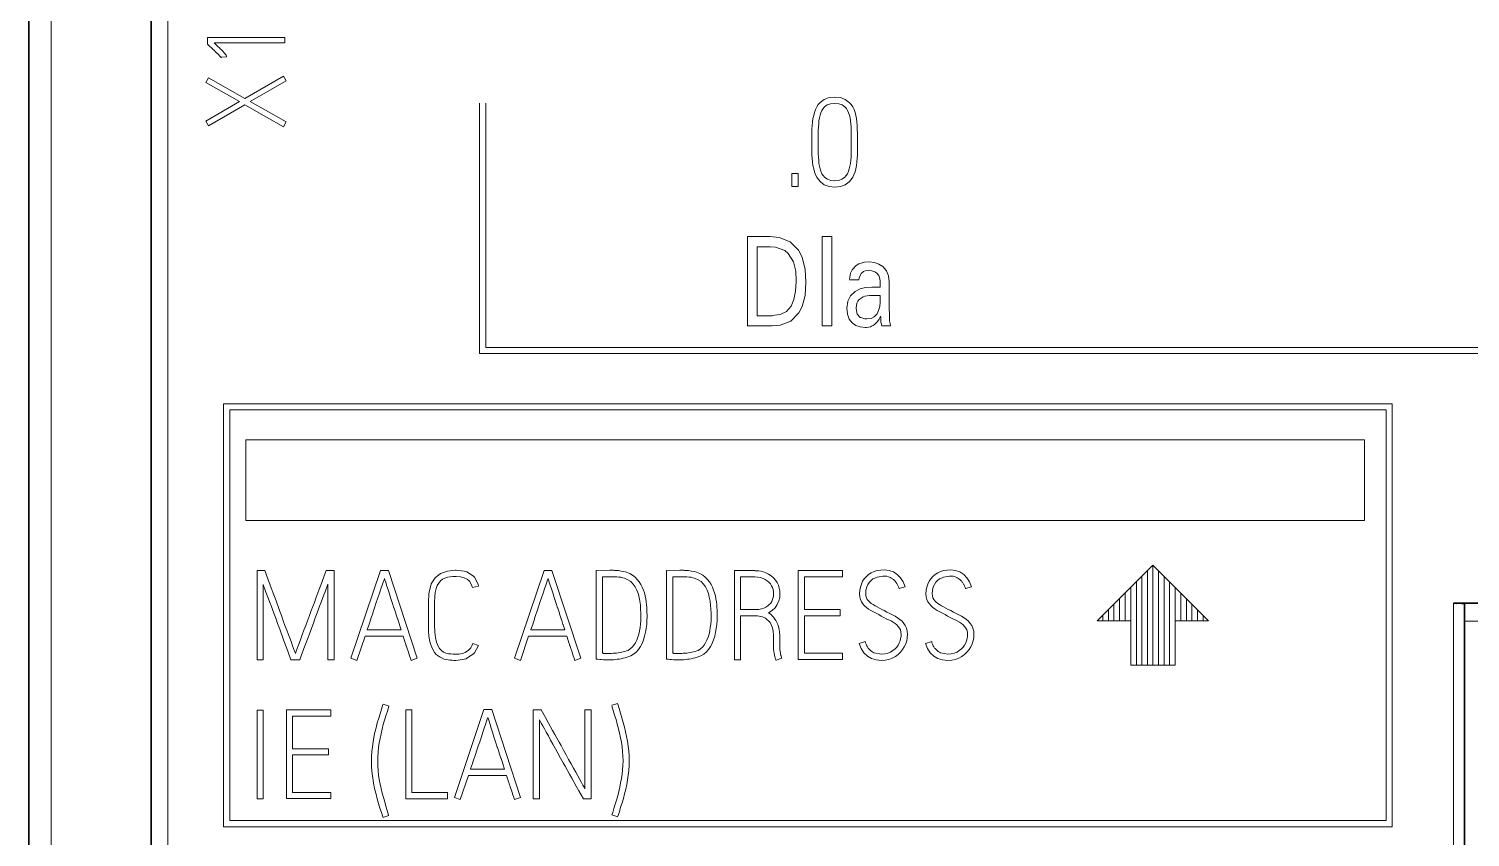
# Model space of a CAD drawing. Header units: millimetres. Extents: x -159 to 71007, y -220 to 29306.
# Drawn here: x 68774.9 to 68877.9, y 28150.3 to 28208.1 of the extents above; entities that cross this region are included whole.
import ezdxf

# ---------------------------------------------------------------- set-up
doc = ezdxf.new("R2010")
doc.units = ezdxf.units.MM
doc.layers.add('Layer 1', color=7, linetype='Continuous')

msp = doc.modelspace()

# ---------------------------------------------------------------- linework, layer by layer
at = {"layer": 'Layer 1', "color": 7, "lineweight": 35}
for points in [[(68774.86, 27868.16), (68774.86, 28258.09)], [(68783.61, 28104.93), (68783.61, 28253.69)], [(68876.71, 28167.03), (68939.18, 28167.03)], [(68876.71, 28167.03), (68876.78, 28167.03), (68876.86, 28167.03), (68876.94, 28167.02), (68877.02, 28167.03), (68877.04, 28167.03), (68877.12, 28167.03), (68877.21, 28167.03), (68877.28, 28167.03), (68877.29, 28167.02), (68877.36, 28167.02), (68877.45, 28167.02), (68877.51, 28167.02)], [(68877.51, 27956.45), (68877.51, 28167.02)]]:
    msp.add_lwpolyline(points, dxfattribs=at)
at = {"layer": 'Layer 1', "color": 7, "lineweight": 18}
for points in [[(68776.45, 28023.66), (68776.45, 28258.09)], [(68784.8, 28252.63), (68784.8, 28122.81)], [(68787.62, 28207), (68787.62, 28207.48)], [(68787.62, 28207.48), (68793.17, 28207.48)], [(68793.17, 28207.48), (68793.17, 28207.1)], [(68787.68, 28206.94), (68787.62, 28207)], [(68787.68, 28206.94), (68787.69, 28206.94), (68787.78, 28206.85), (68787.79, 28206.84), (68787.89, 28206.76), (68787.9, 28206.75), (68787.99, 28206.66), (68788, 28206.65), (68788.1, 28206.56), (68788.1, 28206.56), (68788.19, 28206.47), (68788.28, 28206.38), (68788.36, 28206.3), (68788.44, 28206.23), (68788.5, 28206.16), (68788.56, 28206.1), (68788.59, 28206.05), (68788.62, 28206.02)], [(68793.17, 28207.1), (68788.1, 28207.1)], [(68788.99, 28206.09), (68788.99, 28206.11), (68788.99, 28206.14), (68788.98, 28206.17), (68788.96, 28206.21), (68788.92, 28206.26), (68788.87, 28206.33), (68788.8, 28206.41), (68788.72, 28206.5), (68788.7, 28206.52), (68788.6, 28206.62), (68788.57, 28206.65), (68788.47, 28206.75), (68788.4, 28206.82), (68788.3, 28206.91), (68788.3, 28206.91), (68788.2, 28207), (68788.1, 28207.1)], [(68788.99, 28206.09), (68788.6, 28206.06)], [(68787.5, 28204.26), (68787.7, 28204.6)], [(68787.7, 28204.6), (68790.31, 28203.12)], [(68790.31, 28203.12), (68793.06, 28204.72)], [(68793.06, 28204.72), (68793.25, 28204.38)], [(68789.91, 28202.89), (68787.5, 28204.26)], [(68793.25, 28204.38), (68790.69, 28202.89)], [(68787.5, 28201.5), (68789.91, 28202.89)], [(68790.3, 28202.67), (68787.7, 28201.16)], [(68793.06, 28201.1), (68790.3, 28202.67)], [(68790.69, 28202.89), (68793.25, 28201.44)], [(68834.1, 28200.04), (68834.1, 28200.34), (68834.1, 28200.63), (68834.09, 28200.91), (68834.08, 28201.18), (68834.06, 28201.43), (68834.03, 28201.68), (68833.99, 28201.9), (68833.93, 28202.12), (68833.86, 28202.32), (68833.77, 28202.51), (68833.65, 28202.68), (68833.52, 28202.83), (68833.23, 28203.05), (68832.88, 28203.18), (68832.48, 28203.22), (68832.07, 28203.18), (68831.72, 28203.05), (68831.44, 28202.83), (68831.3, 28202.68), (68831.19, 28202.51), (68831.1, 28202.32), (68831.02, 28202.12), (68830.97, 28201.9), (68830.92, 28201.68), (68830.89, 28201.43), (68830.87, 28201.18), (68830.85, 28200.91), (68830.85, 28200.63), (68830.85, 28200.34), (68830.84, 28200.04)], [(68831.3, 28200.04), (68831.3, 28200.32), (68831.3, 28200.58), (68831.3, 28200.84), (68831.31, 28201.08), (68831.33, 28201.31), (68831.35, 28201.53), (68831.39, 28201.73), (68831.43, 28201.92), (68831.48, 28202.09), (68831.56, 28202.25), (68831.65, 28202.39), (68831.75, 28202.51), (68831.94, 28202.66), (68832.18, 28202.74), (68832.48, 28202.77), (68832.77, 28202.74), (68833.01, 28202.66), (68833.2, 28202.51), (68833.31, 28202.39), (68833.39, 28202.25), (68833.47, 28202.09), (68833.53, 28201.92), (68833.57, 28201.73), (68833.6, 28201.53), (68833.63, 28201.31), (68833.64, 28201.08), (68833.65, 28200.84), (68833.66, 28200.58), (68833.66, 28200.32), (68833.66, 28200.04)], [(68787.7, 28201.16), (68787.5, 28201.5)], [(68793.25, 28201.44), (68793.06, 28201.1)], [(68830.84, 28199.95), (68830.84, 28200.04)], [(68830.84, 28199.95), (68830.85, 28199.65), (68830.85, 28199.36), (68830.85, 28199.08), (68830.87, 28198.82), (68830.89, 28198.56), (68830.92, 28198.32), (68830.97, 28198.09), (68831.02, 28197.88), (68831.1, 28197.67), (68831.19, 28197.49), (68831.31, 28197.32), (68831.45, 28197.16), (68831.73, 28196.95), (68832.07, 28196.82), (68832.48, 28196.78), (68832.88, 28196.82), (68833.22, 28196.95), (68833.51, 28197.16), (68833.64, 28197.32), (68833.76, 28197.49), (68833.85, 28197.67), (68833.93, 28197.88), (68833.98, 28198.09), (68834.03, 28198.32), (68834.06, 28198.56), (68834.08, 28198.82), (68834.1, 28199.08), (68834.1, 28199.36), (68834.11, 28199.65), (68834.11, 28199.95)], [(68833.66, 28199.95), (68833.66, 28199.68), (68833.66, 28199.42), (68833.65, 28199.17), (68833.64, 28198.93), (68833.62, 28198.7), (68833.6, 28198.48), (68833.56, 28198.28), (68833.52, 28198.08), (68833.46, 28197.91), (68833.38, 28197.74), (68833.29, 28197.6), (68833.18, 28197.47), (68832.99, 28197.34), (68832.76, 28197.25), (68832.48, 28197.23), (68832.19, 28197.25), (68831.95, 28197.34), (68831.76, 28197.47), (68831.65, 28197.6), (68831.56, 28197.74), (68831.49, 28197.91), (68831.43, 28198.08), (68831.39, 28198.28), (68831.35, 28198.48), (68831.33, 28198.7), (68831.31, 28198.93), (68831.3, 28199.17), (68831.3, 28199.42), (68831.29, 28199.68), (68831.29, 28199.95)], [(68831.3, 28200.04), (68831.3, 28199.95)], [(68833.66, 28199.95), (68833.66, 28200.04)], [(68834.1, 28200.04), (68834.1, 28199.95)], [(68829.41, 28196.82), (68829.41, 28197.75)], [(68829.41, 28197.75), (68829.86, 28197.75)], [(68829.86, 28197.75), (68829.86, 28196.82)], [(68829.86, 28196.82), (68829.41, 28196.82)], [(68826.25, 28186.87), (68826.25, 28193.24)], [(68826.25, 28193.24), (68827.86, 28193.24)], [(68828, 28186.87), (68828.57, 28186.92), (68829.34, 28187.21), (68829.92, 28187.8), (68830.15, 28188.25), (68830.37, 28189.04), (68830.42, 28189.96), (68830.42, 28189.98), (68830.37, 28190.9), (68830.14, 28191.78), (68829.88, 28192.27), (68829.28, 28192.87), (68828.5, 28193.18), (68827.86, 28193.24)], [(68831.57, 28186.87), (68831.57, 28193.24)], [(68831.57, 28193.24), (68832.27, 28193.24)], [(68832.27, 28193.24), (68832.27, 28186.87)], [(68826.94, 28192.52), (68826.94, 28187.59)], [(68827.86, 28192.52), (68826.94, 28192.52)], [(68827.86, 28192.52), (68828.24, 28192.49), (68828.9, 28192.25), (68829.15, 28192.03), (68829.52, 28191.44), (68829.69, 28190.78), (68829.72, 28190.08), (68829.72, 28190.03), (68829.68, 28189.34), (68829.56, 28188.74), (68829.36, 28188.27), (68829.02, 28187.89), (68828.57, 28187.67), (68828, 28187.6)], [(68836.37, 28190.01), (68836.37, 28190.01), (68836.32, 28190.44), (68836.17, 28190.8), (68835.92, 28191.1), (68835.64, 28191.28), (68835.32, 28191.4), (68834.95, 28191.43), (68834.61, 28191.42), (68834.19, 28191.29), (68834.02, 28191.18), (68833.72, 28190.86), (68833.6, 28190.63), (68833.53, 28190.2)], [(68834.21, 28190.15), (68833.53, 28190.15)], [(68834.21, 28190.15), (68834.23, 28190.3), (68834.31, 28190.52), (68834.36, 28190.6), (68834.54, 28190.74), (68834.66, 28190.79), (68834.89, 28190.82), (68834.9, 28190.82), (68835.13, 28190.8), (68835.35, 28190.73), (68835.48, 28190.64), (68835.63, 28190.46), (68835.68, 28190.32), (68835.72, 28190.09)], [(68835.72, 28190.09), (68835.72, 28190.08), (68835.72, 28190.07), (68835.72, 28190.06), (68835.72, 28190.06), (68835.72, 28190.05), (68835.72, 28190.04), (68835.72, 28190.03), (68835.72, 28190.02), (68835.72, 28190.01), (68835.72, 28190.01)], [(68835.72, 28189.63), (68835.72, 28190.01)], [(68836.37, 28190.01), (68836.37, 28188.46)], [(68835.12, 28189.63), (68834.68, 28189.6), (68834.29, 28189.5), (68833.94, 28189.33), (68833.61, 28189.02), (68833.41, 28188.62), (68833.41, 28188.61), (68833.35, 28188.13), (68833.39, 28187.7), (68833.52, 28187.35), (68833.73, 28187.07), (68833.98, 28186.89), (68834.29, 28186.79), (68834.65, 28186.75)], [(68834.01, 28188.13), (68834.01, 28188.16), (68834.03, 28188.32), (68834.06, 28188.48), (68834.13, 28188.63), (68834.23, 28188.75), (68834.36, 28188.85), (68834.5, 28188.93), (68834.63, 28188.98), (68834.79, 28189.01), (68834.96, 28189.03), (68835.12, 28189.03)], [(68835.12, 28189.63), (68835.72, 28189.63)], [(68835.72, 28189.03), (68835.12, 28189.03)], [(68835.72, 28188.7), (68835.72, 28189.03)], [(68835.72, 28188.7), (68835.72, 28188.56), (68835.69, 28188.25), (68835.61, 28187.95), (68835.5, 28187.73), (68835.29, 28187.51), (68835.07, 28187.4), (68834.76, 28187.36), (68834.64, 28187.36), (68834.34, 28187.45), (68834.3, 28187.47), (68834.09, 28187.7), (68834.05, 28187.82), (68834.01, 28188.13)], [(68836.47, 28186.87), (68836.44, 28187), (68836.41, 28187.15), (68836.4, 28187.2), (68836.39, 28187.36), (68836.38, 28187.52), (68836.38, 28187.68), (68836.38, 28187.83), (68836.37, 28187.99), (68836.37, 28188.15), (68836.37, 28188.3), (68836.37, 28188.46)], [(68828, 28186.87), (68826.25, 28186.87)], [(68826.94, 28187.59), (68828, 28187.59)], [(68832.27, 28186.87), (68831.57, 28186.87)], [(68834.65, 28186.74), (68834.74, 28186.75), (68834.89, 28186.77), (68835.03, 28186.8), (68835.1, 28186.83), (68835.23, 28186.89), (68835.35, 28186.98), (68835.42, 28187.05), (68835.52, 28187.15), (68835.61, 28187.27), (68835.66, 28187.35), (68835.7, 28187.44), (68835.76, 28187.55)], [(68835.76, 28187.55), (68835.77, 28187.49), (68835.77, 28187.42), (68835.77, 28187.35), (68835.77, 28187.29), (68835.78, 28187.22), (68835.78, 28187.19), (68835.78, 28187.13), (68835.79, 28187.06), (68835.81, 28186.99), (68835.82, 28186.94), (68835.85, 28186.87)], [(68836.47, 28186.87), (68835.85, 28186.87)], [(68791.17, 28163), (68791.17, 28169.37)], [(68791.17, 28169.37), (68791.74, 28169.37)], [(68793.92, 28163.45), (68793.9, 28163.51), (68793.85, 28163.62), (68793.79, 28163.79), (68793.71, 28163.99), (68793.63, 28164.23), (68793.53, 28164.49), (68793.42, 28164.79), (68793.3, 28165.1), (68793.17, 28165.44), (68793.04, 28165.79), (68792.91, 28166.15), (68792.78, 28166.51), (68792.68, 28166.8), (68792.46, 28167.39), (68792.33, 28167.75), (68792.11, 28168.34), (68791.95, 28168.77), (68791.73, 28169.37)], [(68796.11, 28169.37), (68795.95, 28168.93), (68795.74, 28168.34), (68795.6, 28167.98), (68795.38, 28167.39), (68795.27, 28167.1), (68795.05, 28166.51), (68794.92, 28166.15), (68794.79, 28165.79), (68794.65, 28165.44), (68794.53, 28165.1), (68794.41, 28164.79), (68794.3, 28164.49), (68794.2, 28164.23), (68794.12, 28163.99), (68794.04, 28163.79), (68793.98, 28163.62), (68793.95, 28163.51), (68793.92, 28163.45)], [(68796.11, 28169.37), (68796.69, 28169.37)], [(68796.69, 28169.37), (68796.69, 28163)], [(68797.89, 28163.1), (68800, 28169.37)], [(68800, 28169.37), (68800.56, 28169.37)], [(68800.56, 28169.37), (68802.62, 28163.1)], [(68807.01, 28168.26), (68806.98, 28168.4), (68806.72, 28168.89), (68806.65, 28168.96), (68806.18, 28169.27), (68805.97, 28169.34), (68805.4, 28169.4), (68805.34, 28169.4), (68804.78, 28169.34), (68804.28, 28169.16), (68803.9, 28168.86), (68803.63, 28168.43), (68803.62, 28168.39), (68803.47, 28167.85), (68803.45, 28167.68), (68803.42, 28167.11)], [(68809.59, 28163.1), (68811.7, 28169.37)], [(68811.7, 28169.37), (68812.26, 28169.37)], [(68812.26, 28169.37), (68814.32, 28163.1)], [(68815.43, 28169.38), (68816.4, 28169.39)], [(68815.43, 28163.04), (68815.43, 28169.38)], [(68815.43, 28163.04), (68815.54, 28163.03), (68815.67, 28163.02), (68815.8, 28163.01), (68815.94, 28163), (68816.09, 28162.99), (68816.26, 28162.99), (68816.38, 28162.99), (68816.51, 28163), (68816.65, 28163), (68816.79, 28163.01), (68816.93, 28163.03), (68817.07, 28163.05), (68817.21, 28163.07), (68817.35, 28163.1), (68817.49, 28163.13), (68817.63, 28163.17), (68817.76, 28163.22), (68817.89, 28163.27), (68818.09, 28163.39), (68818.28, 28163.54), (68818.44, 28163.73), (68818.58, 28163.94), (68818.7, 28164.17), (68818.8, 28164.42), (68818.88, 28164.68), (68818.95, 28164.96), (68819, 28165.24), (68819.03, 28165.52), (68819.05, 28165.8), (68819.06, 28166.07), (68819.06, 28166.21), (68819.05, 28166.38), (68819.05, 28166.55), (68819.04, 28166.74), (68819.02, 28166.94), (68819, 28167.14), (68818.97, 28167.35), (68818.93, 28167.56), (68818.87, 28167.77), (68818.8, 28167.98), (68818.72, 28168.18), (68818.62, 28168.38), (68818.5, 28168.57), (68818.36, 28168.74), (68818.2, 28168.9), (68818.02, 28169.04), (68817.82, 28169.16), (68817.58, 28169.25), (68817.4, 28169.3), (68817.21, 28169.34), (68817.01, 28169.37)], [(68817.02, 28169.37), (68817, 28169.37), (68816.93, 28169.37), (68816.87, 28169.38), (68816.81, 28169.38), (68816.79, 28169.38), (68816.73, 28169.38), (68816.67, 28169.39), (68816.6, 28169.39), (68816.58, 28169.39), (68816.52, 28169.39), (68816.46, 28169.39), (68816.4, 28169.39)], [(68820.44, 28169.38), (68821.41, 28169.39)], [(68820.44, 28163.04), (68820.44, 28169.38)], [(68820.44, 28163.04), (68820.56, 28163.03), (68820.68, 28163.02), (68820.81, 28163.01), (68820.95, 28163), (68821.11, 28162.99), (68821.28, 28162.99), (68821.4, 28162.99), (68821.53, 28163), (68821.66, 28163), (68821.8, 28163.01), (68821.94, 28163.03), (68822.08, 28163.05), (68822.22, 28163.07), (68822.36, 28163.1), (68822.5, 28163.13), (68822.64, 28163.17), (68822.77, 28163.22), (68822.9, 28163.27), (68823.11, 28163.39), (68823.29, 28163.54), (68823.45, 28163.73), (68823.59, 28163.94), (68823.71, 28164.17), (68823.81, 28164.42), (68823.9, 28164.68), (68823.96, 28164.96), (68824.01, 28165.24), (68824.04, 28165.52), (68824.07, 28165.8), (68824.07, 28166.07), (68824.07, 28166.21), (68824.07, 28166.38), (68824.06, 28166.55), (68824.05, 28166.74), (68824.04, 28166.94), (68824.02, 28167.14), (68823.98, 28167.35), (68823.94, 28167.56), (68823.89, 28167.77), (68823.82, 28167.98), (68823.74, 28168.18), (68823.64, 28168.38), (68823.52, 28168.57), (68823.38, 28168.74), (68823.22, 28168.9), (68823.04, 28169.04), (68822.83, 28169.16), (68822.6, 28169.25), (68822.42, 28169.3), (68822.23, 28169.34), (68822.03, 28169.37)], [(68822.03, 28169.37), (68822.01, 28169.37), (68821.95, 28169.37), (68821.89, 28169.38), (68821.83, 28169.38), (68821.81, 28169.38), (68821.74, 28169.38), (68821.68, 28169.39), (68821.62, 28169.39), (68821.6, 28169.39), (68821.54, 28169.39), (68821.48, 28169.39), (68821.41, 28169.39)], [(68825.3, 28163), (68825.3, 28169.37)], [(68825.3, 28169.37), (68826.76, 28169.37)], [(68827.74, 28166.35), (68828, 28166.52), (68828.21, 28166.72), (68828.36, 28166.95), (68828.47, 28167.2), (68828.54, 28167.45), (68828.56, 28167.71), (68828.55, 28167.92), (68828.51, 28168.12), (68828.45, 28168.32), (68828.36, 28168.51), (68828.25, 28168.68), (68828.11, 28168.85), (68827.94, 28168.99), (68827.75, 28169.12), (68827.54, 28169.22), (68827.3, 28169.3), (68827.04, 28169.35), (68826.76, 28169.36)], [(68829.87, 28163.02), (68829.87, 28169.37)], [(68829.87, 28169.37), (68833.04, 28169.37)], [(68833.04, 28169.37), (68833.04, 28168.91)], [(68837.51, 28168.2), (68837.37, 28168.56), (68837.18, 28168.86), (68836.95, 28169.1), (68836.68, 28169.28), (68836.37, 28169.38), (68836.03, 28169.42), (68835.77, 28169.4), (68835.52, 28169.37), (68835.3, 28169.3), (68835.09, 28169.21), (68834.9, 28169.09), (68834.74, 28168.95), (68834.59, 28168.79), (68834.47, 28168.61), (68834.38, 28168.41), (68834.31, 28168.19), (68834.26, 28167.96), (68834.25, 28167.71), (68834.26, 28167.49), (68834.31, 28167.31)], [(68842.26, 28168.2), (68842.12, 28168.56), (68841.93, 28168.86), (68841.7, 28169.1), (68841.43, 28169.28), (68841.12, 28169.38), (68840.78, 28169.42), (68840.52, 28169.4), (68840.28, 28169.37), (68840.05, 28169.3), (68839.84, 28169.21), (68839.65, 28169.09), (68839.49, 28168.95), (68839.35, 28168.79), (68839.23, 28168.61), (68839.13, 28168.41), (68839.06, 28168.19), (68839.01, 28167.96), (68839, 28167.71), (68839.02, 28167.49), (68839.06, 28167.31)], [(68791.62, 28168.38), (68791.62, 28163)], [(68791.62, 28168.38), (68791.67, 28168.23), (68791.74, 28168.05), (68791.81, 28167.84), (68791.9, 28167.6), (68791.99, 28167.36), (68792.09, 28167.09), (68792.2, 28166.81), (68792.3, 28166.51), (68792.41, 28166.21), (68792.53, 28165.9), (68792.64, 28165.6), (68792.75, 28165.3), (68792.82, 28165.1), (68793.02, 28164.57), (68793.1, 28164.34), (68793.3, 28163.8), (68793.39, 28163.54), (68793.59, 28163)], [(68794.23, 28163), (68794.33, 28163.27), (68794.53, 28163.81), (68794.62, 28164.04), (68794.82, 28164.58), (68794.89, 28164.77), (68795.09, 28165.31), (68795.2, 28165.62), (68795.31, 28165.92), (68795.43, 28166.23), (68795.54, 28166.54), (68795.65, 28166.83), (68795.75, 28167.11), (68795.85, 28167.38), (68795.95, 28167.63), (68796.04, 28167.86), (68796.12, 28168.07), (68796.18, 28168.25), (68796.24, 28168.39)], [(68796.24, 28163), (68796.24, 28168.39)], [(68799.05, 28165.13), (68799.05, 28165.15), (68799.18, 28165.52), (68799.18, 28165.54), (68799.31, 28165.91), (68799.32, 28165.95), (68799.44, 28166.31), (68799.45, 28166.34), (68799.58, 28166.71), (68799.58, 28166.71), (68799.7, 28167.08), (68799.82, 28167.43), (68799.93, 28167.76), (68800.03, 28168.06), (68800.12, 28168.33), (68800.19, 28168.55), (68800.25, 28168.71), (68800.28, 28168.81)], [(68800.28, 28168.81), (68800.31, 28168.71), (68800.37, 28168.55), (68800.44, 28168.33), (68800.52, 28168.06), (68800.62, 28167.77), (68800.72, 28167.44), (68800.84, 28167.08), (68800.84, 28167.08), (68800.96, 28166.71), (68800.97, 28166.68), (68801.09, 28166.32), (68801.1, 28166.28), (68801.22, 28165.92), (68801.23, 28165.89), (68801.35, 28165.52), (68801.35, 28165.5), (68801.47, 28165.13)], [(68803.87, 28167.11), (68803.88, 28167.49), (68803.92, 28167.81), (68803.98, 28168.08), (68804.06, 28168.3), (68804.17, 28168.48), (68804.29, 28168.63), (68804.44, 28168.75), (68804.6, 28168.83), (68804.78, 28168.89), (68804.97, 28168.92), (68805.18, 28168.94), (68805.4, 28168.95), (68805.72, 28168.93), (68805.99, 28168.86), (68806.2, 28168.76), (68806.37, 28168.61), (68806.49, 28168.4), (68806.58, 28168.15)], [(68810.75, 28165.13), (68810.75, 28165.15), (68810.88, 28165.52), (68810.88, 28165.54), (68811.01, 28165.91), (68811.02, 28165.95), (68811.14, 28166.31), (68811.15, 28166.34), (68811.27, 28166.71), (68811.28, 28166.71), (68811.4, 28167.08), (68811.52, 28167.43), (68811.63, 28167.76), (68811.73, 28168.06), (68811.82, 28168.33), (68811.89, 28168.55), (68811.95, 28168.71), (68811.98, 28168.81)], [(68811.98, 28168.81), (68812.01, 28168.71), (68812.06, 28168.55), (68812.14, 28168.33), (68812.22, 28168.06), (68812.31, 28167.77), (68812.42, 28167.44), (68812.54, 28167.08), (68812.54, 28167.08), (68812.66, 28166.71), (68812.67, 28166.68), (68812.79, 28166.32), (68812.8, 28166.28), (68812.92, 28165.92), (68812.93, 28165.89), (68813.04, 28165.52), (68813.05, 28165.5), (68813.17, 28165.13)], [(68815.87, 28168.93), (68815.87, 28163.46)], [(68816.57, 28168.93), (68815.87, 28168.93)], [(68816.57, 28168.93), (68816.73, 28168.93), (68816.89, 28168.92), (68817.04, 28168.91), (68817.19, 28168.89), (68817.32, 28168.86), (68817.45, 28168.83), (68817.69, 28168.72), (68817.9, 28168.58), (68818.07, 28168.4), (68818.21, 28168.2), (68818.33, 28167.97), (68818.43, 28167.73), (68818.5, 28167.47), (68818.55, 28167.19), (68818.58, 28166.9), (68818.6, 28166.62), (68818.61, 28166.33), (68818.62, 28166.05), (68818.61, 28165.8), (68818.6, 28165.55), (68818.57, 28165.31), (68818.52, 28165.06), (68818.47, 28164.83), (68818.4, 28164.6), (68818.32, 28164.39), (68818.23, 28164.2), (68818.12, 28164.03), (68817.99, 28163.89), (68817.85, 28163.77), (68817.7, 28163.67), (68817.59, 28163.63), (68817.48, 28163.59), (68817.36, 28163.56), (68817.25, 28163.53), (68817.13, 28163.51), (68817, 28163.49), (68816.88, 28163.47), (68816.76, 28163.46), (68816.64, 28163.46), (68816.52, 28163.45), (68816.41, 28163.45), (68816.3, 28163.45), (68816.22, 28163.45), (68816.14, 28163.45), (68816.07, 28163.45)], [(68820.89, 28168.93), (68820.89, 28163.46)], [(68821.59, 28168.93), (68820.89, 28168.93)], [(68821.59, 28168.93), (68821.75, 28168.93), (68821.9, 28168.92), (68822.06, 28168.91), (68822.2, 28168.89), (68822.34, 28168.86), (68822.46, 28168.83), (68822.71, 28168.72), (68822.92, 28168.58), (68823.09, 28168.4), (68823.23, 28168.2), (68823.35, 28167.97), (68823.44, 28167.73), (68823.51, 28167.47), (68823.57, 28167.19), (68823.6, 28166.9), (68823.62, 28166.62), (68823.63, 28166.33), (68823.63, 28166.05), (68823.63, 28165.8), (68823.61, 28165.55), (68823.58, 28165.31), (68823.54, 28165.06), (68823.49, 28164.83), (68823.42, 28164.6), (68823.34, 28164.39), (68823.24, 28164.2), (68823.13, 28164.03), (68823.01, 28163.89), (68822.87, 28163.77), (68822.72, 28163.67), (68822.61, 28163.63), (68822.5, 28163.59), (68822.38, 28163.56), (68822.26, 28163.53), (68822.14, 28163.51), (68822.02, 28163.49), (68821.9, 28163.47), (68821.78, 28163.46), (68821.65, 28163.46), (68821.54, 28163.45), (68821.42, 28163.45), (68821.32, 28163.45), (68821.23, 28163.45), (68821.16, 28163.45), (68821.08, 28163.45)], [(68825.75, 28168.92), (68825.75, 28166.58)], [(68826.76, 28168.92), (68825.75, 28168.92)], [(68826.76, 28168.92), (68826.98, 28168.9), (68827.17, 28168.87), (68827.35, 28168.81), (68827.51, 28168.73), (68827.65, 28168.64), (68827.77, 28168.54), (68827.88, 28168.42), (68827.96, 28168.29), (68828.03, 28168.15), (68828.07, 28168.01), (68828.1, 28167.86), (68828.11, 28167.71), (68828.1, 28167.57), (68828.08, 28167.44), (68828.03, 28167.3), (68827.98, 28167.17), (68827.9, 28167.05), (68827.8, 28166.94), (68827.69, 28166.84), (68827.55, 28166.75), (68827.4, 28166.68), (68827.23, 28166.63), (68827.04, 28166.6), (68826.83, 28166.59)], [(68830.31, 28168.92), (68830.31, 28166.58)], [(68833.04, 28168.92), (68830.31, 28168.92)], [(68837.61, 28165.25), (68837.52, 28165.44), (68837.41, 28165.6), (68837.29, 28165.75), (68837.14, 28165.88), (68836.97, 28166), (68836.79, 28166.11), (68836.6, 28166.21), (68836.41, 28166.31), (68836.21, 28166.41), (68836.02, 28166.51), (68835.84, 28166.6), (68835.67, 28166.69), (68835.51, 28166.77), (68835.36, 28166.86), (68835.22, 28166.94), (68835.09, 28167.02), (68834.98, 28167.11), (68834.88, 28167.21), (68834.8, 28167.31), (68834.74, 28167.43), (68834.71, 28167.56), (68834.7, 28167.71), (68834.71, 28167.97), (68834.76, 28168.2), (68834.85, 28168.38), (68834.95, 28168.54), (68835.07, 28168.66), (68835.21, 28168.77), (68835.35, 28168.84), (68835.5, 28168.9), (68835.65, 28168.93), (68835.79, 28168.95), (68835.92, 28168.96), (68836.03, 28168.97), (68836.19, 28168.96), (68836.33, 28168.93), (68836.46, 28168.87)], [(68836.46, 28168.87), (68836.49, 28168.86), (68836.58, 28168.81), (68836.59, 28168.79), (68836.68, 28168.73), (68836.69, 28168.72), (68836.77, 28168.64), (68836.78, 28168.63), (68836.84, 28168.55), (68836.85, 28168.54), (68836.91, 28168.45), (68836.92, 28168.44), (68836.97, 28168.35), (68836.97, 28168.35), (68837.01, 28168.25), (68837.05, 28168.16), (68837.08, 28168.07)], [(68842.36, 28165.25), (68842.28, 28165.44), (68842.17, 28165.6), (68842.04, 28165.75), (68841.89, 28165.88), (68841.72, 28166), (68841.54, 28166.11), (68841.35, 28166.21), (68841.16, 28166.31), (68840.96, 28166.41), (68840.77, 28166.51), (68840.59, 28166.6), (68840.42, 28166.69), (68840.26, 28166.77), (68840.11, 28166.86), (68839.97, 28166.94), (68839.84, 28167.02), (68839.73, 28167.11), (68839.63, 28167.21), (68839.55, 28167.31), (68839.49, 28167.43), (68839.46, 28167.56), (68839.45, 28167.71), (68839.46, 28167.97), (68839.51, 28168.2), (68839.6, 28168.38), (68839.7, 28168.54), (68839.82, 28168.66), (68839.96, 28168.77), (68840.1, 28168.84), (68840.25, 28168.9), (68840.4, 28168.93), (68840.54, 28168.95), (68840.67, 28168.96), (68840.78, 28168.97), (68840.94, 28168.96), (68841.08, 28168.93), (68841.21, 28168.87)], [(68841.21, 28168.87), (68841.24, 28168.86), (68841.33, 28168.81), (68841.34, 28168.79), (68841.43, 28168.73), (68841.44, 28168.72), (68841.51, 28168.64), (68841.53, 28168.63), (68841.59, 28168.55), (68841.6, 28168.54), (68841.66, 28168.45), (68841.66, 28168.44), (68841.71, 28168.35), (68841.72, 28168.35), (68841.76, 28168.25), (68841.8, 28168.16), (68841.82, 28168.07)], [(68807.01, 28168.26), (68806.58, 28168.16)], [(68834.31, 28167.31), (68834.39, 28167.14), (68834.49, 28166.99), (68834.61, 28166.86), (68834.74, 28166.73), (68834.9, 28166.62), (68835.06, 28166.52), (68835.24, 28166.42), (68835.43, 28166.32), (68835.62, 28166.22), (68835.8, 28166.12), (68835.98, 28166.02), (68836.16, 28165.93), (68836.33, 28165.85), (68836.5, 28165.77), (68836.65, 28165.68), (68836.79, 28165.59), (68836.91, 28165.49), (68837.02, 28165.38), (68837.11, 28165.26), (68837.17, 28165.13), (68837.21, 28164.98), (68837.23, 28164.81), (68837.22, 28164.67), (68837.19, 28164.52), (68837.15, 28164.36), (68837.09, 28164.2), (68837.01, 28164.05), (68836.91, 28163.9), (68836.79, 28163.77), (68836.64, 28163.65), (68836.47, 28163.54), (68836.28, 28163.46), (68836.06, 28163.41), (68835.81, 28163.4), (68835.28, 28163.5)], [(68837.51, 28168.2), (68837.07, 28168.08)], [(68839.06, 28167.31), (68839.14, 28167.14), (68839.24, 28166.99), (68839.36, 28166.86), (68839.49, 28166.73), (68839.65, 28166.62), (68839.81, 28166.52), (68839.99, 28166.42), (68840.18, 28166.32), (68840.36, 28166.22), (68840.55, 28166.12), (68840.73, 28166.02), (68840.91, 28165.93), (68841.08, 28165.85), (68841.24, 28165.77), (68841.4, 28165.68), (68841.53, 28165.59), (68841.66, 28165.49), (68841.76, 28165.38), (68841.85, 28165.26), (68841.92, 28165.13), (68841.96, 28164.98), (68841.97, 28164.81), (68841.96, 28164.67), (68841.94, 28164.52), (68841.9, 28164.36), (68841.84, 28164.2), (68841.76, 28164.05), (68841.65, 28163.9), (68841.53, 28163.77), (68841.38, 28163.65), (68841.22, 28163.54), (68841.02, 28163.46), (68840.8, 28163.41), (68840.56, 28163.4), (68840.03, 28163.5)], [(68842.26, 28168.2), (68841.82, 28168.08)], [(68803.42, 28165.44), (68803.42, 28167.11)], [(68803.87, 28167.11), (68803.87, 28165.44)], [(68825.75, 28166.58), (68826.83, 28166.58)], [(68828.56, 28164.45), (68828.55, 28164.52), (68828.55, 28164.74), (68828.53, 28164.96), (68828.5, 28165.16), (68828.45, 28165.37), (68828.41, 28165.51), (68828.32, 28165.71), (68828.27, 28165.8), (68828.15, 28165.98), (68828.11, 28166.03), (68827.96, 28166.19), (68827.92, 28166.23), (68827.74, 28166.35)], [(68830.31, 28166.58), (68832.87, 28166.58)], [(68832.87, 28166.58), (68832.87, 28166.14)], [(68876.71, 27961.23), (68876.71, 28167.03)], [(68803.42, 28165.44), (68803.43, 28165.04), (68803.46, 28164.7), (68803.51, 28164.39), (68803.58, 28164.13), (68803.66, 28163.89), (68803.76, 28163.69), (68803.87, 28163.52), (68803.99, 28163.38), (68804.12, 28163.27), (68804.26, 28163.18), (68804.4, 28163.11), (68804.54, 28163.05), (68804.69, 28163.01), (68804.83, 28162.98), (68804.98, 28162.97), (68805.12, 28162.96), (68805.25, 28162.95), (68805.38, 28162.95), (68805.55, 28162.96), (68806.12, 28163.07), (68806.18, 28163.1), (68806.66, 28163.42), (68806.73, 28163.5), (68807, 28164.01)], [(68806.59, 28164.16), (68806.52, 28164), (68806.45, 28163.86), (68806.36, 28163.75), (68806.26, 28163.66), (68806.16, 28163.58), (68806.05, 28163.52), (68805.94, 28163.47), (68805.83, 28163.44), (68805.71, 28163.42), (68805.6, 28163.4), (68805.49, 28163.4), (68805.38, 28163.4), (68805.2, 28163.4), (68805.03, 28163.41), (68804.85, 28163.43), (68804.68, 28163.46), (68804.51, 28163.54), (68804.36, 28163.65), (68804.22, 28163.81), (68804.1, 28164.01), (68804, 28164.26), (68803.93, 28164.58), (68803.88, 28164.97), (68803.88, 28164.99), (68803.86, 28165.44)], [(68825.75, 28166.13), (68825.75, 28163)], [(68826.81, 28166.13), (68825.75, 28166.13)], [(68826.81, 28166.13), (68826.96, 28166.13), (68827.2, 28166.09), (68827.3, 28166.06), (68827.52, 28165.96), (68827.6, 28165.9), (68827.77, 28165.75), (68827.85, 28165.65), (68827.96, 28165.44), (68828.02, 28165.27), (68828.08, 28165.04), (68828.08, 28165.01), (68828.11, 28164.77), (68828.11, 28164.54)], [(68830.31, 28166.14), (68830.31, 28163.46)], [(68832.87, 28166.14), (68830.31, 28166.14)], [(68834.22, 28164.17), (68834.37, 28163.81), (68834.56, 28163.5), (68834.81, 28163.26), (68835.1, 28163.09), (68835.43, 28162.98), (68835.81, 28162.95), (68836.09, 28162.97), (68836.35, 28163.02), (68836.59, 28163.11), (68836.81, 28163.23), (68837.01, 28163.37), (68837.18, 28163.54), (68837.33, 28163.72), (68837.45, 28163.92), (68837.55, 28164.13), (68837.62, 28164.36), (68837.66, 28164.58), (68837.68, 28164.81), (68837.66, 28165.04), (68837.61, 28165.25)], [(68838.97, 28164.17), (68839.12, 28163.81), (68839.31, 28163.5), (68839.56, 28163.26), (68839.85, 28163.09), (68840.18, 28162.98), (68840.56, 28162.95), (68840.84, 28162.97), (68841.1, 28163.02), (68841.34, 28163.11), (68841.56, 28163.23), (68841.76, 28163.37), (68841.93, 28163.54), (68842.08, 28163.72), (68842.2, 28163.92), (68842.3, 28164.13), (68842.37, 28164.36), (68842.41, 28164.58), (68842.42, 28164.81), (68842.41, 28165.04), (68842.36, 28165.25)], [(68881.09, 28165.76), (68877.51, 28165.76)], [(68798.9, 28164.68), (68798.31, 28162.95)], [(68801.63, 28164.68), (68798.9, 28164.68)], [(68799.05, 28165.13), (68801.47, 28165.13)], [(68801.63, 28164.68), (68801.64, 28164.61), (68801.7, 28164.44), (68801.72, 28164.38), (68801.77, 28164.21), (68801.78, 28164.17), (68801.84, 28164), (68801.85, 28163.97), (68801.91, 28163.8), (68801.91, 28163.79), (68801.97, 28163.62), (68802.02, 28163.46), (68802.02, 28163.45), (68802.08, 28163.28), (68802.14, 28163.11), (68802.19, 28162.95)], [(68810.59, 28164.68), (68810.01, 28162.95)], [(68813.32, 28164.68), (68810.59, 28164.68)], [(68810.75, 28165.13), (68813.17, 28165.13)], [(68813.32, 28164.68), (68813.35, 28164.61), (68813.4, 28164.44), (68813.42, 28164.38), (68813.47, 28164.21), (68813.48, 28164.17), (68813.54, 28164), (68813.55, 28163.97), (68813.61, 28163.8), (68813.61, 28163.79), (68813.67, 28163.62), (68813.72, 28163.46), (68813.72, 28163.45), (68813.78, 28163.28), (68813.84, 28163.11), (68813.89, 28162.95)], [(68828.11, 28163.99), (68828.11, 28164.54)], [(68828.7, 28163.11), (68828.68, 28163.16), (68828.64, 28163.28), (68828.63, 28163.31), (68828.6, 28163.43), (68828.59, 28163.46), (68828.57, 28163.58), (68828.57, 28163.6), (68828.56, 28163.72), (68828.56, 28163.73), (68828.55, 28163.85), (68828.55, 28163.85), (68828.55, 28163.97), (68828.55, 28164.03), (68828.55, 28164.08), (68828.55, 28164.13), (68828.55, 28164.18), (68828.55, 28164.23), (68828.56, 28164.28)], [(68828.56, 28164.45), (68828.56, 28164.28)], [(68834.22, 28164.17), (68834.66, 28164.3)], [(68835.28, 28163.5), (68835.21, 28163.53), (68835.13, 28163.58), (68835.04, 28163.65), (68834.97, 28163.72), (68834.89, 28163.8), (68834.87, 28163.82), (68834.81, 28163.91), (68834.76, 28164), (68834.72, 28164.1), (68834.68, 28164.2), (68834.66, 28164.3)], [(68838.97, 28164.17), (68839.41, 28164.3)], [(68840.03, 28163.5), (68839.97, 28163.53), (68839.88, 28163.58), (68839.79, 28163.65), (68839.72, 28163.72), (68839.65, 28163.8), (68839.62, 28163.82), (68839.56, 28163.91), (68839.51, 28164), (68839.47, 28164.1), (68839.43, 28164.2), (68839.41, 28164.3)], [(68806.59, 28164.16), (68807, 28164.01)], [(68816.07, 28163.45), (68816.05, 28163.45), (68816.03, 28163.45), (68816.01, 28163.45), (68816, 28163.45), (68815.99, 28163.45), (68815.97, 28163.45), (68815.95, 28163.45), (68815.93, 28163.46), (68815.92, 28163.46), (68815.9, 28163.46), (68815.88, 28163.46)], [(68821.08, 28163.45), (68821.07, 28163.45), (68821.05, 28163.45), (68821.03, 28163.45), (68821.01, 28163.45), (68821, 28163.45), (68820.99, 28163.45), (68820.97, 28163.45), (68820.95, 28163.46), (68820.93, 28163.46), (68820.91, 28163.46), (68820.89, 28163.46)], [(68828.1, 28163.91), (68828.11, 28163.99)], [(68828.1, 28163.91), (68828.11, 28163.87), (68828.11, 28163.77), (68828.11, 28163.72), (68828.12, 28163.62), (68828.13, 28163.56), (68828.14, 28163.46), (68828.16, 28163.4), (68828.18, 28163.3), (68828.19, 28163.22), (68828.22, 28163.13), (68828.25, 28163.04), (68828.28, 28162.95)], [(68830.31, 28163.46), (68833.04, 28163.46)], [(68833.04, 28163.46), (68833.04, 28163.02)], [(68791.62, 28163), (68791.17, 28163)], [(68794.23, 28163), (68793.59, 28163)], [(68796.69, 28163), (68796.24, 28163)], [(68798.31, 28162.95), (68797.89, 28163.1)], [(68802.62, 28163.1), (68802.19, 28162.95)], [(68810.01, 28162.95), (68809.59, 28163.1)], [(68814.32, 28163.1), (68813.89, 28162.95)], [(68825.75, 28163), (68825.3, 28163)], [(68828.7, 28163.11), (68828.28, 28162.96)], [(68833.04, 28163.02), (68829.87, 28163.02)], [(68791.17, 28153.05), (68791.17, 28159.4)], [(68791.17, 28159.4), (68791.61, 28159.4)], [(68791.61, 28159.4), (68791.61, 28153.05)], [(68793.27, 28153.07), (68793.27, 28159.42)], [(68793.27, 28159.42), (68796.44, 28159.42)], [(68796.44, 28159.42), (68796.44, 28158.97)], [(68800.17, 28159.79), (68800.07, 28159.46), (68799.97, 28159.14), (68799.87, 28158.81), (68799.77, 28158.48), (68799.68, 28158.14), (68799.6, 28157.81), (68799.53, 28157.47), (68799.47, 28157.12), (68799.42, 28156.78), (68799.38, 28156.43), (68799.35, 28156.08), (68799.35, 28155.73), (68799.35, 28155.38), (68799.38, 28155.04), (68799.42, 28154.7), (68799.47, 28154.37), (68799.53, 28154.04), (68799.6, 28153.7), (68799.68, 28153.38), (68799.77, 28153.05), (68799.86, 28152.72), (68799.96, 28152.4), (68800.06, 28152.08), (68800.16, 28151.76)], [(68800.58, 28151.89), (68800.48, 28152.21), (68800.39, 28152.52), (68800.3, 28152.84), (68800.21, 28153.15), (68800.12, 28153.47), (68800.04, 28153.79), (68799.97, 28154.11), (68799.91, 28154.43), (68799.86, 28154.75), (68799.83, 28155.07), (68799.8, 28155.4), (68799.8, 28155.73), (68799.8, 28156.07), (68799.83, 28156.4), (68799.86, 28156.73), (68799.91, 28157.06), (68799.97, 28157.38), (68800.04, 28157.71), (68800.12, 28158.03), (68800.2, 28158.36), (68800.29, 28158.68), (68800.39, 28159), (68800.49, 28159.33), (68800.59, 28159.66)], [(68800.18, 28159.82), (68800.61, 28159.69)], [(68801.8, 28153.05), (68801.8, 28159.41)], [(68801.8, 28159.41), (68802.25, 28159.41)], [(68802.25, 28159.41), (68802.25, 28153.5)], [(68805.28, 28153.15), (68807.39, 28159.43)], [(68807.39, 28159.43), (68807.95, 28159.43)], [(68807.95, 28159.43), (68810.01, 28153.15)], [(68810.92, 28153.05), (68810.92, 28159.42)], [(68810.92, 28159.42), (68811.5, 28159.42)], [(68814.61, 28153.78), (68814.55, 28153.89), (68814.47, 28154.04), (68814.37, 28154.23), (68814.25, 28154.44), (68814.11, 28154.69), (68813.96, 28154.95), (68813.8, 28155.24), (68813.63, 28155.55), (68813.45, 28155.87), (68813.27, 28156.2), (68813.09, 28156.53), (68812.91, 28156.86), (68812.77, 28157.1), (68812.46, 28157.66), (68812.3, 28157.95), (68811.99, 28158.52), (68811.8, 28158.86), (68811.49, 28159.42)], [(68814.61, 28153.78), (68814.61, 28159.42)], [(68814.61, 28159.42), (68815.06, 28159.42)], [(68815.06, 28159.42), (68815.06, 28153.05)], [(68816.53, 28159.74), (68816.96, 28159.87)], [(68816.54, 28159.7), (68816.64, 28159.37), (68816.74, 28159.04), (68816.84, 28158.72), (68816.93, 28158.39), (68817.01, 28158.07), (68817.09, 28157.75), (68817.16, 28157.42), (68817.22, 28157.1), (68817.27, 28156.77), (68817.31, 28156.44), (68817.33, 28156.11), (68817.34, 28155.77), (68817.33, 28155.45), (68817.31, 28155.14), (68817.28, 28154.82), (68817.23, 28154.51), (68817.17, 28154.2), (68817.11, 28153.89), (68817.04, 28153.58), (68816.96, 28153.28), (68816.87, 28152.97), (68816.78, 28152.67), (68816.69, 28152.37), (68816.6, 28152.07)], [(68816.98, 28151.81), (68817.08, 28152.13), (68817.17, 28152.45), (68817.27, 28152.77), (68817.37, 28153.09), (68817.45, 28153.42), (68817.53, 28153.75), (68817.6, 28154.08), (68817.66, 28154.41), (68817.71, 28154.75), (68817.75, 28155.08), (68817.77, 28155.43), (68817.78, 28155.77), (68817.77, 28156.13), (68817.75, 28156.48), (68817.71, 28156.83), (68817.66, 28157.17), (68817.59, 28157.51), (68817.52, 28157.85), (68817.44, 28158.19), (68817.36, 28158.52), (68817.26, 28158.85), (68817.16, 28159.18), (68817.07, 28159.51), (68816.97, 28159.83)], [(68793.71, 28158.97), (68793.71, 28156.64)], [(68796.44, 28158.97), (68793.71, 28158.97)], [(68806.44, 28155.18), (68806.44, 28155.2), (68806.57, 28155.57), (68806.58, 28155.6), (68806.7, 28155.97), (68806.71, 28156), (68806.83, 28156.37), (68806.84, 28156.39), (68806.96, 28156.76), (68806.97, 28156.77), (68807.09, 28157.13), (68807.21, 28157.49), (68807.32, 28157.81), (68807.42, 28158.11), (68807.51, 28158.38), (68807.58, 28158.6), (68807.63, 28158.76), (68807.67, 28158.86)], [(68807.67, 28158.86), (68807.71, 28158.76), (68807.76, 28158.6), (68807.83, 28158.38), (68807.91, 28158.11), (68808.01, 28157.82), (68808.11, 28157.49), (68808.23, 28157.14), (68808.23, 28157.13), (68808.35, 28156.76), (68808.36, 28156.73), (68808.48, 28156.37), (68808.49, 28156.33), (68808.61, 28155.97), (68808.62, 28155.94), (68808.74, 28155.57), (68808.74, 28155.55), (68808.86, 28155.18)], [(68811.36, 28158.7), (68811.36, 28153.05)], [(68811.36, 28158.7), (68811.42, 28158.6), (68811.49, 28158.46), (68811.6, 28158.27), (68811.72, 28158.06), (68811.85, 28157.82), (68812, 28157.55), (68812.16, 28157.26), (68812.33, 28156.96), (68812.51, 28156.64), (68812.69, 28156.31), (68812.88, 28155.97), (68813.07, 28155.64), (68813.2, 28155.39), (68813.52, 28154.83), (68813.68, 28154.53), (68814, 28153.97), (68814.19, 28153.62), (68814.51, 28153.05)], [(68793.71, 28156.64), (68796.27, 28156.64)], [(68793.71, 28156.19), (68793.71, 28153.51)], [(68796.27, 28156.19), (68793.71, 28156.19)], [(68796.27, 28156.64), (68796.27, 28156.19)], [(68806.44, 28155.18), (68808.86, 28155.18)], [(68806.29, 28154.73), (68805.7, 28153.01)], [(68809.01, 28154.73), (68806.29, 28154.73)], [(68809.01, 28154.73), (68809.04, 28154.66), (68809.09, 28154.49), (68809.11, 28154.43), (68809.16, 28154.26), (68809.17, 28154.22), (68809.23, 28154.05), (68809.24, 28154.02), (68809.3, 28153.85), (68809.3, 28153.84), (68809.36, 28153.67), (68809.41, 28153.51), (68809.41, 28153.5), (68809.47, 28153.33), (68809.53, 28153.16), (68809.58, 28153)], [(68791.61, 28153.05), (68791.17, 28153.05)], [(68796.44, 28153.07), (68793.27, 28153.07)], [(68793.71, 28153.51), (68796.44, 28153.51)], [(68796.44, 28153.51), (68796.44, 28153.07)], [(68804.78, 28153.05), (68801.8, 28153.05)], [(68802.25, 28153.5), (68804.78, 28153.5)], [(68804.78, 28153.5), (68804.78, 28153.05)], [(68805.7, 28153.01), (68805.28, 28153.15)], [(68810.01, 28153.15), (68809.58, 28153.01)], [(68811.36, 28153.05), (68810.92, 28153.05)], [(68815.06, 28153.05), (68814.51, 28153.05)], [(68800.59, 28151.86), (68800.17, 28151.72)], [(68816.54, 28151.9), (68816.6, 28152.07)], [(68816.97, 28151.76), (68816.54, 28151.9)]]:
    msp.add_lwpolyline(points, dxfattribs=at)
at = {"layer": 'Layer 1', "color": 7, "lineweight": 9}
for points in [[(68807.08, 28202.79), (68807.08, 28184.88)], [(68807.52, 28202.79), (68807.52, 28185.32)], [(68807.08, 28184.88), (69127.39, 28184.88)], [(68807.52, 28185.32), (69126.95, 28185.32)], [(68788.78, 28181.3), (68788.78, 28151.06)], [(68872.34, 28181.3), (68788.78, 28181.3)], [(68789.22, 28151.5), (68789.22, 28180.86)], [(68789.22, 28180.86), (68871.9, 28180.86)], [(68871.9, 28180.86), (68871.9, 28151.5)], [(68872.34, 28181.3), (68872.34, 28151.06)], [(68790.37, 28178.71), (68790.37, 28172.95)], [(68790.37, 28178.71), (68870.35, 28178.71)], [(68870.35, 28178.71), (68870.35, 28172.95)], [(68790.37, 28172.95), (68870.35, 28172.95)], [(68855.23, 28169.76), (68851.25, 28165.78)], [(68854.83, 28169.37), (68854.83, 28162.6)], [(68855.23, 28169.76), (68855.23, 28162.6)], [(68859.21, 28165.78), (68855.23, 28169.76)], [(68855.63, 28162.6), (68855.63, 28169.37)], [(68854.04, 28162.6), (68854.04, 28168.57)], [(68854.43, 28162.6), (68854.43, 28168.97)], [(68856.03, 28168.97), (68856.03, 28162.6)], [(68856.42, 28168.57), (68856.42, 28162.6)], [(68852.84, 28165.78), (68852.84, 28167.38)], [(68853.24, 28165.78), (68853.24, 28167.77)], [(68853.64, 28162.6), (68853.64, 28168.17)], [(68856.82, 28162.6), (68856.82, 28168.17)], [(68857.22, 28165.78), (68857.22, 28167.77)], [(68857.62, 28165.78), (68857.62, 28167.38)], [(68852.05, 28165.78), (68852.05, 28166.58)], [(68852.44, 28165.78), (68852.44, 28166.98)], [(68858.01, 28165.78), (68858.01, 28166.98)], [(68858.41, 28165.78), (68858.41, 28166.58)], [(68851.25, 28165.78), (68853.64, 28165.78)], [(68851.65, 28165.78), (68851.65, 28166.18)], [(68856.82, 28165.78), (68859.21, 28165.78)], [(68858.81, 28165.78), (68858.81, 28166.18)], [(68853.64, 28162.6), (68856.82, 28162.6)], [(68872.34, 28151.06), (68788.78, 28151.06)], [(68871.9, 28151.5), (68789.22, 28151.5)]]:
    msp.add_lwpolyline(points, dxfattribs=at)

doc.saveas('drawing.dxf')
